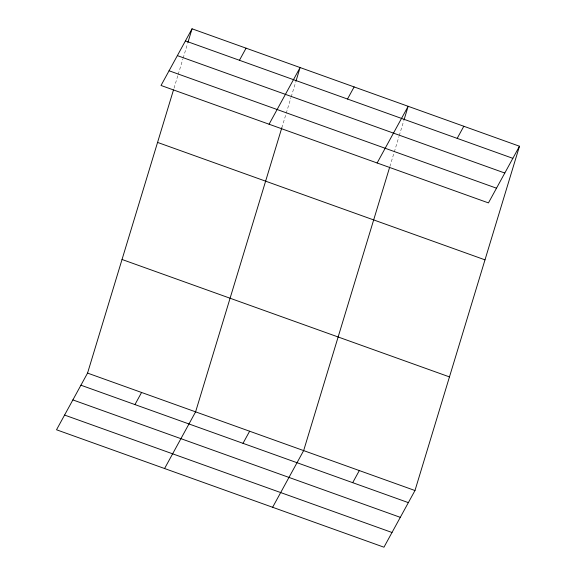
<?xml version="1.0" encoding="UTF-8"?>
<svg xmlns="http://www.w3.org/2000/svg" width="576" height="576" viewBox="0 0 576 576"><rect width="100%" height="100%" fill="white"/><g stroke="black" fill="none" stroke-linecap="round" stroke-linejoin="round"><path stroke-width="0.43" stroke-dasharray="2.88 2.16" d="M174.024 88.193L177.941 75.283M178.2 74.419L182.902 58.925M183.161 58.068L187.603 43.43M281.815 127.8L285.991 114.034M286.25 113.17L290.952 97.675M291.218 96.818L295.661 82.181M389.866 166.558L394.042 152.784M394.308 151.92L399.01 136.426M399.269 135.569L403.711 120.938"/><path stroke-width="0.86" d="M519.48 146.225L488.448 202.903L161.021 85.471L192.046 28.8L519.48 146.225L414.979 490.529L383.954 547.2L56.52 429.775L87.552 373.097L173.498 89.914M187.87 42.574L192.046 28.8M281.815 127.8L195.602 411.847L164.578 468.526M295.92 81.324L300.096 67.55L269.071 124.222M389.606 167.414L303.653 450.598L272.628 507.276M403.97 120.074L408.154 106.301L377.122 162.979M239.443 60.278L246.074 48.175M134.95 404.582L141.574 392.472M347.501 99.029L354.125 86.926M243 443.333L249.631 431.222M457.186 138.37L463.817 126.266M352.692 482.666L359.316 470.563M185.422 40.903L512.849 158.335M177.365 55.613L504.799 173.038M169.07 70.769L496.505 188.194M157.565 142.416L484.992 259.848M122.033 259.481L449.467 376.906M87.552 373.097L414.979 490.529M80.921 385.207L408.355 502.632M72.871 399.91L400.306 517.342M64.577 415.066L392.004 532.49"/></g></svg>
